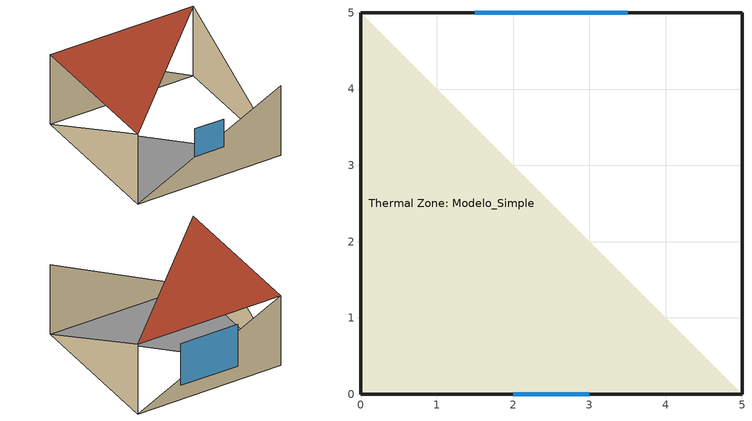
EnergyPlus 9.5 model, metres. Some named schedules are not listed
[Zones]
Thermal Zone: Modelo_Simple
 floor ground (Piso): 5,0 0,0 0,5 z0
 wall outside (Muros): 5,0,0 5,5,0 5,5,2.5; 5,5,0 0,5,0 0,5,2.5; 0,5,0 0,0,0 0,0,2.5; 0,0,0 5,0,0 5,0,2.5
 window (Ventana): 2,0 3,0 z1:2; 3.5,5 1.5,5 z0.5:2
 roof outside (Techo): 5,5 0,5 0,0 z2.5
[Building]
Building 1: North Axis {deg}=0; Terrain=City; Loads Convergence Tolerance Value {W}=0.04; Temperature Convergence Tolerance Value {deltaC}=0.4; Solar Distribution=FullInteriorAndExteriorWithReflections; Maximum Number of Warmup Days=25; Minimum Number of Warmup Days=3
[Site:Location]
Mendoza: Latitude {deg}=-32.98; Longitude {deg}=-68.98; Time Zone {hr}=-3; Elevation {m}=800
[Construction]
Ventana_Sombra: Window Material Blind 1, Clear 3mm
Ventana: Clear 3mm
Muros: Rev_ext, Ladrillo, Rev_int
Techo: Membrana_Gtxt, Poliestireno_5cm, LosaHA
Piso: Contrapiso, Piso_Madera
[Material]
Name | Roughness | Thickness {m} | Conductivity {W/m-K} | Density {kg/m3} | Specific Heat {J/kg-K} | Thermal Absorptance | Solar Absorptance | Visible Absorptance
Rev_int | Rough | 0.025 | 0.93 | 1900 | 1050 | 0.93 | 0.3 | 0.7
Ladrillo | MediumRough | 0.16 | 0.91 | 1800 | 880 | 0.9 | 0.3 | 0.3
Poliestireno_5cm | VerySmooth | 0.05 | 0.035 | 20 | 1674 | 0.9 | 0.3 | 0.3
Membrana_Gtxt | Smooth | 0.005 | 0.17 | 1200 | 1670 | 0.9 | 0.3 | 0.7
LosaHA | Rough | 0.18 | 1.16 | 2000 | 1000 | 0.93 | 0.3 | 0.7
Contrapiso | Rough | 0.02 | 1.16 | 2000 | 1000 | 0.93 | 0.3 | 0.7
Piso_Madera | MediumSmooth | 0.02 | 0.34 | 1200 | 1380 | 0.9 | 0.7 | 0.7
Rev_ext | Rough | 0.025 | 1.16 | 1900 | 1050 | 0.93 | 0.3 | 0.7
[WindowMaterial:Blind]
Window Material Blind 1: Slat Orientation=Horizontal; Slat Width {m}=0.025; Slat Separation {m}=0.01875; Slat Thickness {m}=0.001; Slat Angle {deg}=45; Slat Conductivity {W/m-K}=0.1; Slat Beam Solar Transmittance=0; Front Side Slat Beam Solar Reflectance=0.7; Back Side Slat Beam Solar Reflectance=0.7; Slat Diffuse Solar Transmittance=0; Front Side Slat Diffuse Solar Reflectance=0.7; Back Side Slat Diffuse Solar Reflectance=0.7; Slat Beam Visible Transmittance=0; Front Side Slat Beam Visible Reflectance=0.5; Back Side Slat Beam Visible Reflectance=0.5; Slat Diffuse Visible Transmittance=0; Front Side Slat Diffuse Visible Reflectance=0.5; Back Side Slat Diffuse Visible Reflectance=0.5; Slat Infrared Hemispherical Transmittance=0; Front Side Slat Infrared Hemispherical Emissivity=0.9; Back Side Slat Infrared Hemispherical Emissivity=0.9; Blind to Glass Distance {m}=0.05; Blind Top Opening Multiplier=0.5; Blind Bottom Opening Multiplier=0.5; Blind Left Side Opening Multiplier=0; Blind Right Side Opening Multiplier=0; Minimum Slat Angle {deg}=0; Maximum Slat Angle {deg}=180
[WindowMaterial:Glazing]
Clear 3mm: Optical Data Type=SpectralAverage; Thickness {m}=0.003; Solar Transmittance at Normal Incidence=0.837; Front Side Solar Reflectance at Normal Incidence=0.075; Back Side Solar Reflectance at Normal Incidence=0; Visible Transmittance at Normal Incidence=0.898; Front Side Visible Reflectance at Normal Incidence=0.081; Back Side Visible Reflectance at Normal Incidence=0; Infrared Transmittance at Normal Incidence=0; Front Side Infrared Hemispherical Emissivity=0.84; Back Side Infrared Hemispherical Emissivity=0.84; Conductivity {W/m-K}=0.9; Dirt Correction Factor for Solar and Visible Transmittance=1; Solar Diffusing=No
[WindowShadingControl]
ShadingControl: Zone=Thermal Zone: Modelo_Simple; Shading Type=ExteriorBlind; Construction with Shading=Ventana_Sombra; Shading Control Type=OnIfScheduleAllows; Schedule=Shadow_Control; Shading Control Is Scheduled=Yes; Glare Control Is Active=No; Type of Slat Angle Control for Blinds=FixedSlatAngle; Multiple Surface Control Type=Sequential; Fenestration Surface 1=Zn001:Wall001:Win001
[ZoneInfiltration:DesignFlowRate]
Infiltraciones: Zone or ZoneList=Thermal Zone: Modelo_Simple; Schedule=Always On; Design Flow Rate Calculation Method=AirChanges/Hour; Air Changes per Hour {1/hr}=2; Constant Term Coefficient=1
[Zone equipment]
Thermal Zone: Modelo_Simple: EquipoClimatizacion
[ZoneHVAC:IdealLoadsAirSystem]
EquipoClimatizacion: Availability Schedule=Aviability_Control; Maximum Heating Supply Air Temperature {C}=50; Minimum Cooling Supply Air Temperature {C}=0; Maximum Heating Supply Air Humidity Ratio {kgWater/kgDryAir}=0.0156; Minimum Cooling Supply Air Humidity Ratio {kgWater/kgDryAir}=0.0077; Heating Limit=LimitCapacity; Maximum Sensible Heating Capacity {W}=1000; Cooling Limit=LimitCapacity; Maximum Total Cooling Capacity {W}=1000; Dehumidification Control Type=ConstantSupplyHumidityRatio; Humidification Control Type=ConstantSupplyHumidityRatio
[ZoneControl:Thermostat]
Termostato: Zone or ZoneList=Thermal Zone: Modelo_Simple; Control Type Schedule=ZONE CONTROL TYPE SCHED; Control 1=Heating Setpoint with SB; Control 2=Cooling Setpoint with SB
[ThermostatSetpoint:SingleHeating]
Heating Setpoint with SB: Setpoint Temperature Schedule=HEATING SETPOINTS
[ThermostatSetpoint:SingleCooling]
Cooling Setpoint with SB: Setpoint Temperature Schedule=COOLING SETPOINTS
[Zone]
Thermal Zone: Modelo_Simple: 0, 0, 0
[Schedule:File] Column Number=2; Rows to Skip at Top=1; Number of Hours of Data=8760; Column Separator=Comma; Interpolate to Timestep=No; Minutes per Item=3
Name | File
Aviability_Control | C:\Users\grhen\Documents\GitHub\RLforEP\EP_IDF_Configuration\RL_Aviability_Sch_0.csv
Shadow_Control | C:\Users\grhen\Documents\GitHub\RLforEP\EP_IDF_Configuration\RL_Control_Sch_0.csv
[Schedule:Compact]
Always On: Through: 12/31, For: Alldays, Until: 24:00, 1
HEATING SETPOINTS: Through: 12/31, For: Alldays, Until: 7:00, 40, Until: 17:00, 40, Until: 24:00, 40
COOLING SETPOINTS: Through: 12/31, For: Alldays, Until: 7:00, 0, Until: 20:00, 0, Until: 24:00, 0
ZONE CONTROL TYPE SCHED: Through: 3/31, For: Alldays, Until: 24:00, 2, Through: 9/30, For: Alldays, Until: 24:00, 1, Through: 12/31, For: Alldays, Until: 24:00, 2
[AirflowNetwork:SimulationControl]
Flujo_Control: AirflowNetwork Control=NoMultizoneOrDistribution; Wind Pressure Coefficient Type=SurfaceAverageCalculation; Building Type=LowRise; Maximum Number of Iterations=500; Initialization Type=ZeroNodePressures; Relative Airflow Convergence Tolerance=0.0001; Absolute Airflow Convergence Tolerance {kg/s}=0.000001; Convergence Acceleration Limit=-.5; Ratio of Building Width Along Short Axis to Width Along Long Axis=1; Height Dependence of External Node Temperature=No; Solver=SkylineLU
[AirflowNetwork:MultiZone:Surface] Leakage Component=SimpleOpening; Window/Door Opening Factor, or Crack Factor=1; Ventilation Control Mode=Constant; Indoor and Outdoor Temperature Difference Upper Limit for Minimum Venting Open Factor {deltaC}=100; Indoor and Outdoor Enthalpy Difference Upper Limit for Minimum Venting Open Factor {deltaJ/kg}=300000; Equivalent Rectangle Method=PolygonHeight; Equivalent Rectangle Aspect Ratio=1
Name | Venting Availability Schedule
Zn001:Wall001:Win001 | VentN_Control
Zn001:Wall002:Win001 | VentS_Control
[AirflowNetwork:MultiZone:Component:SimpleOpening]
SimpleOpening: Air Mass Flow Coefficient When Opening is Closed {kg/s-m}=0.001; Air Mass Flow Exponent When Opening is Closed=0.65; Minimum Density Difference for Two-Way Flow {kg/m3}=0.0001; Discharge Coefficient=1
[AirflowNetwork:MultiZone:Zone]
Thermal Zone: Modelo_Simple: Ventilation Control Mode=Constant; Indoor and Outdoor Temperature Difference Upper Limit for Minimum Venting Open Factor {deltaC}=100; Indoor and Outdoor Enthalpy Difference Upper Limit for Minimum Venting Open Factor {deltaJ/kg}=300000; Single Sided Wind Pressure Coefficient Algorithm=Standard; Facade Width {m}=10
